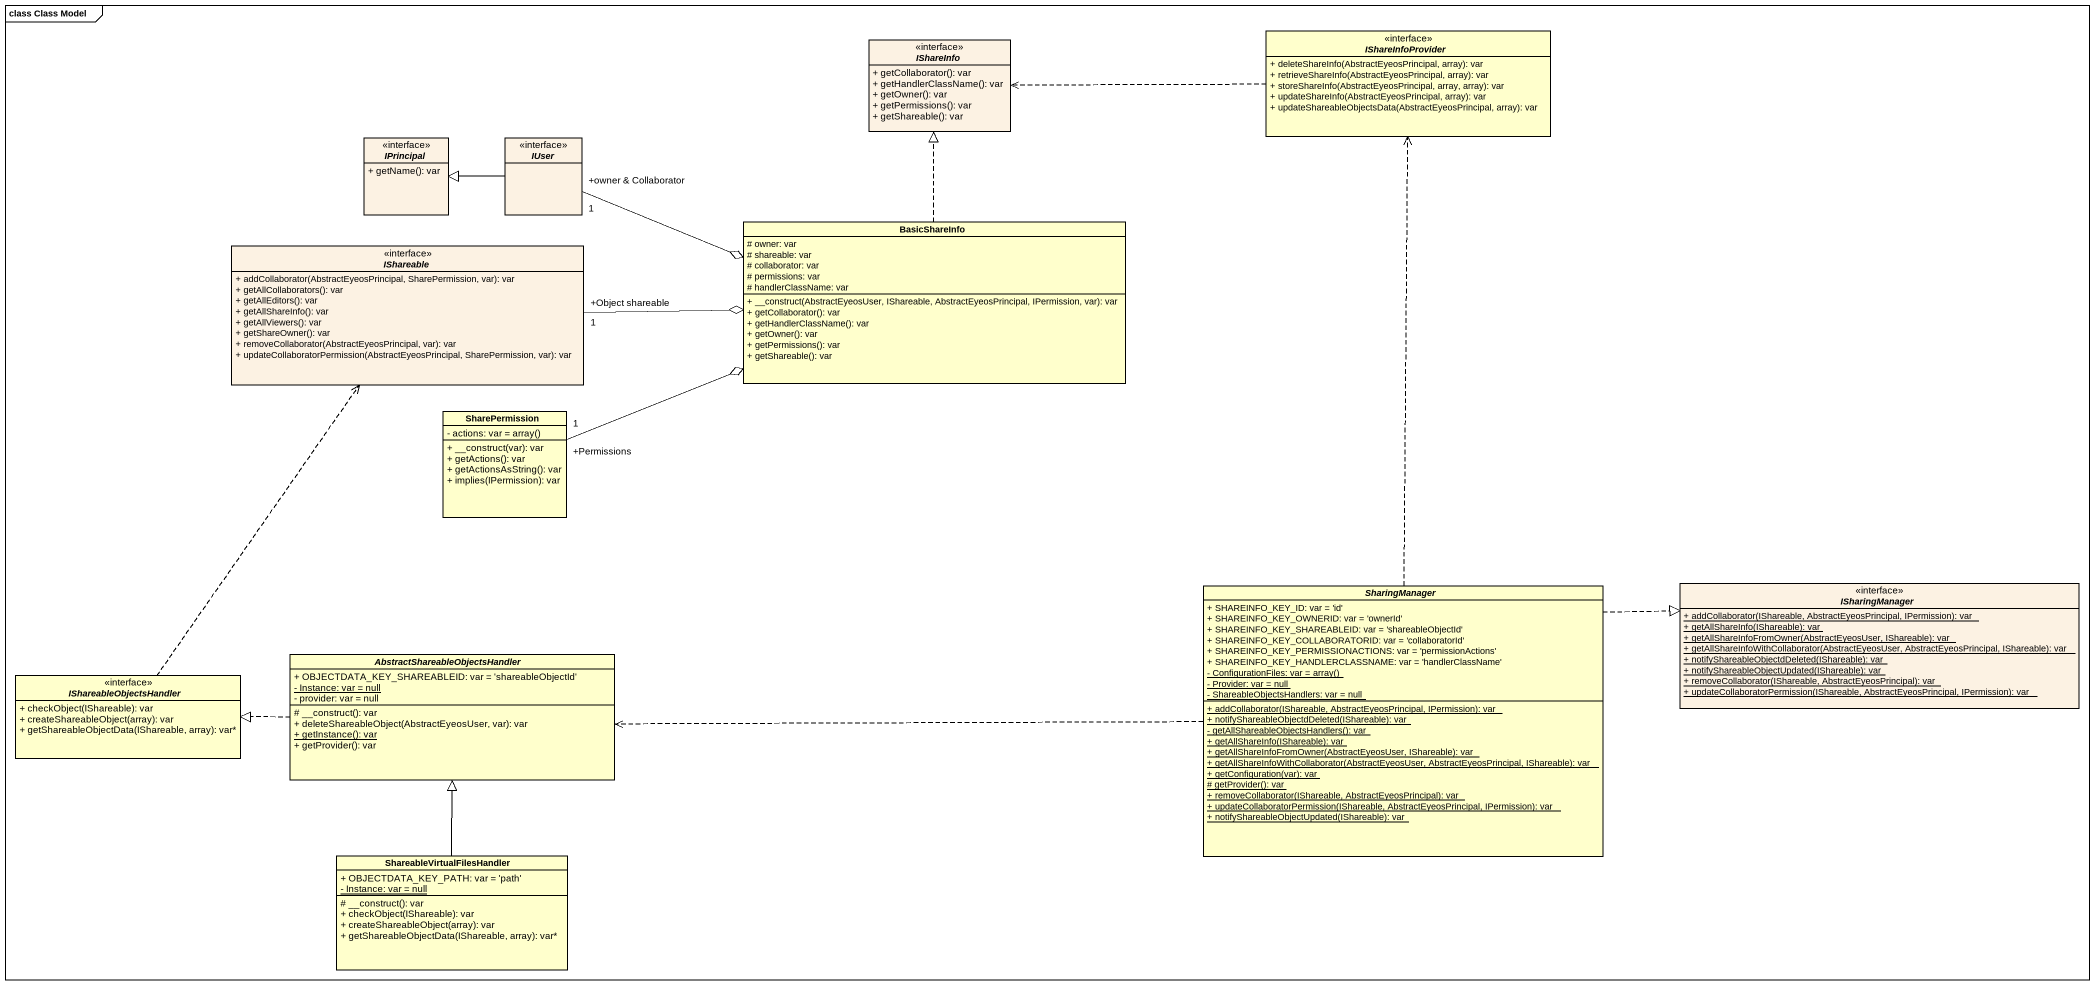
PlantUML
@startuml
mainframe class Class Model
hide circle
hide empty members
skinparam classAttributeIconSize 0
interface IShareInfoProvider <<interface>> {
  + deleteShareInfo(AbstractEyeosPrincipal, array): var
  + retrieveShareInfo(AbstractEyeosPrincipal, array): var
  + storeShareInfo(AbstractEyeosPrincipal, array, array): var
  + updateShareInfo(AbstractEyeosPrincipal, array): var
  + updateShareableObjectsData(AbstractEyeosPrincipal, array): var
}
interface IShareInfo <<interface>> #FCF2E3 {
  + getCollaborator(): var
  + getHandlerClassName(): var
  + getOwner(): var
  + getPermissions(): var
  + getShareable(): var
}
interface IPrincipal <<interface>> #FCF2E3 {
  + getName(): var
}
interface IUser <<interface>> #FCF2E3
class BasicShareInfo {
  # owner: var
  # shareable: var
  # collaborator: var
  # permissions: var
  # handlerClassName: var
  + __construct(AbstractEyeosUser, IShareable, AbstractEyeosPrincipal, IPermission, var): var
  + getCollaborator(): var
  + getHandlerClassName(): var
  + getOwner(): var
  + getPermissions(): var
  + getShareable(): var
}
interface IShareable <<interface>> #FCF2E3 {
  + addCollaborator(AbstractEyeosPrincipal, SharePermission, var): var
  + getAllCollaborators(): var
  + getAllEditors(): var
  + getAllShareInfo(): var
  + getAllViewers(): var
  + getShareOwner(): var
  + removeCollaborator(AbstractEyeosPrincipal, var): var
  + updateCollaboratorPermission(AbstractEyeosPrincipal, SharePermission, var): var
}
class SharePermission {
  {field} - actions: var = array()
  + __construct(var): var
  + getActions(): var
  + getActionsAsString(): var
  + implies(IPermission): var
}
abstract class SharingManager {
  + SHAREINFO_KEY_ID: var = 'id'
  + SHAREINFO_KEY_OWNERID: var = 'ownerId'
  + SHAREINFO_KEY_SHAREABLEID: var = 'shareableObjectId'
  + SHAREINFO_KEY_COLLABORATORID: var = 'collaboratorId'
  + SHAREINFO_KEY_PERMISSIONACTIONS: var = 'permissionActions'
  + SHAREINFO_KEY_HANDLERCLASSNAME: var = 'handlerClassName'
  {static} {field} - ConfigurationFiles: var = array()
  {static} - Provider: var = null
  {static} - ShareableObjectsHandlers: var = null
  {static} + addCollaborator(IShareable, AbstractEyeosPrincipal, IPermission): var
  {static} + notifyShareableObjectdDeleted(IShareable): var
  {static} - getAllShareableObjectsHandlers(): var
  {static} + getAllShareInfo(IShareable): var
  {static} + getAllShareInfoFromOwner(AbstractEyeosUser, IShareable): var
  {static} + getAllShareInfoWithCollaborator(AbstractEyeosUser, AbstractEyeosPrincipal, IShareable): var
  {static} + getConfiguration(var): var
  {static} # getProvider(): var
  {static} + removeCollaborator(IShareable, AbstractEyeosPrincipal): var
  {static} + updateCollaboratorPermission(IShareable, AbstractEyeosPrincipal, IPermission): var
  {static} + notifyShareableObjectUpdated(IShareable): var
}
interface ISharingManager <<interface>> #FCF2E3 {
  {static} + addCollaborator(IShareable, AbstractEyeosPrincipal, IPermission): var
  {static} + getAllShareInfo(IShareable): var
  {static} + getAllShareInfoFromOwner(AbstractEyeosUser, IShareable): var
  {static} + getAllShareInfoWithCollaborator(AbstractEyeosUser, AbstractEyeosPrincipal, IShareable): var
  {static} + notifyShareableObjectdDeleted(IShareable): var
  {static} + notifyShareableObjectUpdated(IShareable): var
  {static} + removeCollaborator(IShareable, AbstractEyeosPrincipal): var
  {static} + updateCollaboratorPermission(IShareable, AbstractEyeosPrincipal, IPermission): var
}
abstract class "AbstractShareableObjectsHandler" as AbstractShareableObjectsHand {
  + OBJECTDATA_KEY_SHAREABLEID: var = 'shareableObjectId'
  {static} - Instance: var = null
  - provider: var = null
  # __construct(): var
  + deleteShareableObject(AbstractEyeosUser, var): var
  {static} + getInstance(): var
  + getProvider(): var
}
interface IShareableObjectsHandler <<interface>> {
  + checkObject(IShareable): var
  + createShareableObject(array): var
  + getShareableObjectData(IShareable, array): var*
}
class ShareableVirtualFilesHandler {
  + OBJECTDATA_KEY_PATH: var = 'path'
  {static} - Instance: var = null
  # __construct(): var
  + checkObject(IShareable): var
  + createShareableObject(array): var
  + getShareableObjectData(IShareable, array): var*
}
IShareInfoProvider .left.> IShareInfo
IUser -left-|> IPrincipal
IUser "+owner & Collaborator\n1" -right-o BasicShareInfo
BasicShareInfo .up.|> IShareInfo
IShareable "+Object shareable\n1" -right-o BasicShareInfo
SharePermission "+Permissions\n1" -right-o BasicShareInfo
SharingManager .up.> IShareInfoProvider
SharingManager .right.|> ISharingManager
SharingManager .left.> AbstractShareableObjectsHand
AbstractShareableObjectsHand .left.|> IShareableObjectsHandler
IShareableObjectsHandler .up.> IShareable
ShareableVirtualFilesHandler -up-|> AbstractShareableObjectsHand
@enduml
